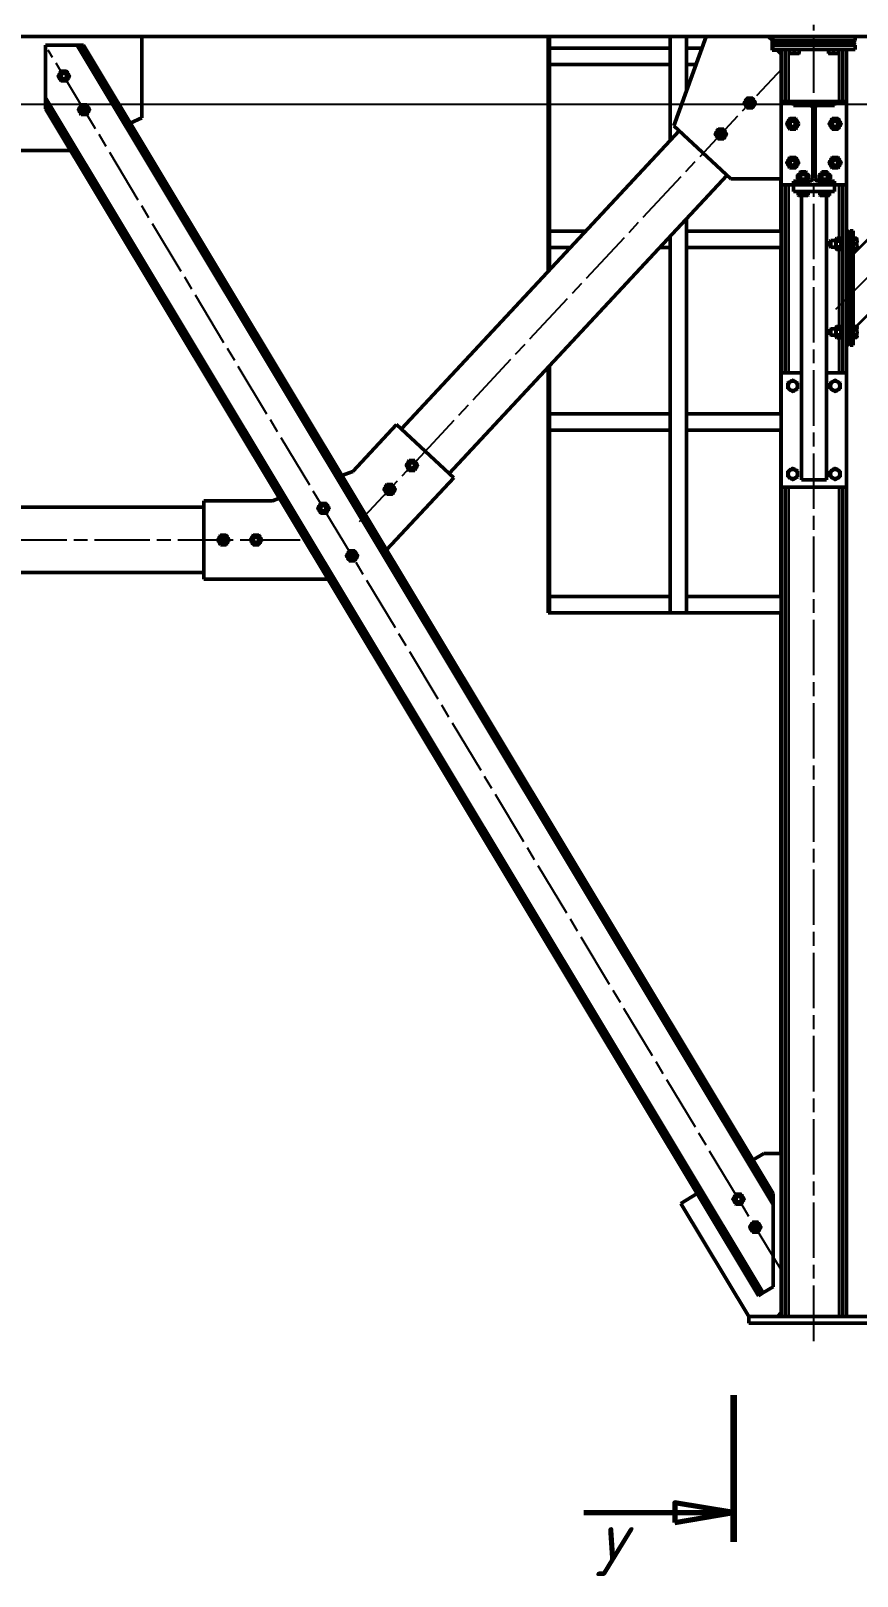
# Model space of a CAD drawing. Header units: millimetres. Extents: x 0 to 25230, y 0 to 17820.
# Drawn here: x 10401 to 12933, y 8760 to 13495 of the extents above; entities that cross this region are included whole.
import ezdxf

# ---------------------------------------------------------------- set-up
doc = ezdxf.new("R2010")
doc.units = ezdxf.units.MM
doc.header["$LTSCALE"] = 30
doc.linetypes.add('CHAIN', pattern=[0.7087, 0.4724, -0.0591, 0.1181, -0.0591])
for name, color, linetype, lineweight in [('Видимые тонкие (ГОСТ)', 7, 'Continuous', 35), ('Видимый контур (ГОСТ)', 7, 'Continuous', 50), ('Граница выносного элемента (ГОСТ)', 7, 'Continuous', 25), ('Линия  разреза (ГОСТ)', 7, 'CHAIN', 70), ('Линия резьбы (ГОСТ)', 7, 'Continuous', 25), ('Осевая линия (ГОСТ)', 7, 'Continuous', 25), ('Штриховка (ГОСТ)', 7, 'Continuous', 18)]:
    doc.layers.add(name, color=color, linetype=linetype, lineweight=lineweight)
doc.styles.add('Увеличенный текст (ГОСТ)', font='GOST Common Italic.ttf')

# ---------------------------------------------------------------- blocks, each defined once
blk = doc.blocks.new('2dTransSection10')
at = {"layer": 'Линия  разреза (ГОСТ)', "linetype": 'Continuous', "lineweight": 140}
blk.add_line((418.46, 310.48), (418.46, 295.48), dxfattribs=at)
at = {"layer": 'Линия  разреза (ГОСТ)', "linetype": 'Continuous'}
for p, q in [((403.16, 298.48), (412.46, 298.48)), ((418.46, 298.48), (412.46, 299.48)), ((412.46, 299.48), (412.46, 297.48)), ((412.46, 298.48), (418.46, 298.48)), ((412.46, 297.48), (418.46, 298.48))]:
    blk.add_line(p, q, dxfattribs=at)
at = {"layer": 'Линия  разреза (ГОСТ)', "linetype": 'Continuous', "flags": 128}
blk.add_lwpolyline([(412.46, 297.48), (418.46, 298.48), (412.46, 299.48), (412.46, 297.48)], dxfattribs=at)
at = {"layer": 'Линия  разреза (ГОСТ)'}
blk.add_solid([(412.46, 297.48), (418.46, 298.48), (412.46, 299.48), (412.46, 297.48)], dxfattribs=at)
at = {"layer": 'Линия  разреза (ГОСТ)', "insert": (404.23, 291.98), "char_height": 5, "attachment_point": 7, "style": 'Увеличенный текст (ГОСТ)'}
blk.add_mtext('У', dxfattribs=at)
blk = doc.blocks.new('2dDetail7')
at = {"layer": 'Граница выносного элемента (ГОСТ)', "flags": 128}
blk.add_lwpolyline([(318.84, 442.35), (540.33, 442.35), (540.33, 462.83), (318.84, 462.83), (318.84, 442.35)], dxfattribs=at)

msp = doc.modelspace()

# ---------------------------------------------------------------- hatches: boundary and pattern name
at = {"layer": 'Штриховка (ГОСТ)'}
h = msp.add_hatch(dxfattribs=at)
h.set_pattern_fill('ANSI31', color=256, scale=762, angle=90.0002105, style=0)
h.set_pattern_definition([(135.0002, (0, 0), (-67.35167, -67.35217), [])])
edge = h.paths.add_edge_path()
edge.add_line((12737.5679, 13277.9985), (12737.5679, 13266.4985))
edge.add_line((12737.5679, 13266.4985), (12788.8179, 13266.4985))
edge.add_ellipse((12788.8179, 13258.4985), major_axis=(8, 0), ratio=1, start_angle=0, end_angle=90, ccw=False)
edge.add_line((12796.8179, 13258.4985), (12796.8179, 13042.4985))
edge.add_ellipse((12788.8179, 13042.4985), major_axis=(0, -8), ratio=1, start_angle=0, end_angle=90, ccw=False)
edge.add_line((12788.8179, 13034.4985), (12737.5679, 13034.4985))
edge.add_line((12737.5679, 13034.4985), (12737.5679, 13022.9985))
edge.add_line((12737.5679, 13022.9985), (12863.5679, 13022.9985))
edge.add_line((12863.5679, 13022.9985), (12863.5679, 13034.4985))
edge.add_line((12863.5679, 13034.4985), (12812.3179, 13034.4985))
edge.add_ellipse((12812.3179, 13042.4985), major_axis=(-8, 0), ratio=1, start_angle=0, end_angle=90, ccw=False)
edge.add_line((12804.3179, 13042.4985), (12804.3179, 13258.4985))
edge.add_ellipse((12812.3179, 13258.4985), major_axis=(0, 8), ratio=1, start_angle=0, end_angle=90, ccw=False)
edge.add_line((12812.3179, 13266.4985), (12863.5679, 13266.4985))
edge.add_line((12863.5679, 13266.4985), (12863.5679, 13277.9985))
edge.add_line((12863.5679, 13277.9985), (12737.5679, 13277.9985))

# ---------------------------------------------------------------- linework, layer by layer
at = {"layer": 'Видимые тонкие (ГОСТ)'}
for p, q in [((12675.8793, 9895.7916), (10539.9289, 13450.6101)), ((12675.8793, 9924.9157), (10557.4284, 13450.6101)), ((12723.5679, 13277.9985), (12723.5679, 13437.9985)), ((12877.5679, 13277.9985), (12877.5679, 13437.9985)), ((12920.5679, 12810.7948), (13535.2716, 13425.4985)), ((12929.5368, 12589.2469), (13774.5679, 13434.278)), ((12646.3071, 9628.5267), (10444.8483, 13292.3694)), ((12633.4496, 9620.8011), (10444.8483, 13263.2453)), ((12723.5679, 12446.9985), (12723.5679, 13022.9985)), ((12877.5679, 12859.319), (12877.5679, 13022.9985)), ((12877.5679, 12589.319), (12877.5679, 12824.678)), ((12877.5679, 12446.9985), (12877.5679, 12554.678)), ((12723.5679, 9554.9985), (12723.5679, 12096.9985)), ((12877.5679, 9554.9985), (12877.5679, 12096.9985))]:
    msp.add_line(p, q, dxfattribs=at)
at = {"layer": 'Видимый контур (ГОСТ)'}
for p, q in [((9222.5679, 13477.9985), (17474.5679, 13477.9985)), ((10539.9289, 13450.6101), (10444.8483, 13450.6101)), ((10444.8483, 13450.6101), (10444.8483, 13292.3694)), ((10551.0119, 13450.6101), (10539.9289, 13450.6101)), ((10551.0119, 13450.6101), (10557.4284, 13450.6101)), ((12675.8793, 9914.2369), (10551.0119, 13450.6101)), ((10561.5116, 13450.6101), (10557.4284, 13450.6101)), ((12675.8793, 9931.7113), (10561.5116, 13450.6101)), ((10740.5679, 13227.9985), (10740.5679, 13477.9985)), ((11985.5679, 13477.9985), (11985.5679, 12757.2705)), ((11989.5679, 13477.9985), (11989.5679, 12761.5599)), ((12359.5679, 13158.3363), (12359.5679, 13477.9985)), ((12470.5679, 13477.9985), (12370.8227, 13203.951)), ((12409.5679, 13477.9985), (12409.5679, 13310.4024)), ((12660.5679, 13477.9985), (12672.5679, 13465.9985)), ((12672.5679, 13435.9985), (12672.5679, 13465.9985)), ((12674.5679, 13477.9985), (12674.5679, 13464.9985)), ((12674.5679, 13477.9985), (12926.5679, 13477.9985)), ((12681.5679, 13457.9985), (12674.5679, 13464.9985)), ((12926.5679, 13464.9985), (12674.5679, 13464.9985)), ((12681.5679, 13457.9985), (12674.5679, 13450.9985)), ((12674.5679, 13450.9985), (12926.5679, 13450.9985)), ((12674.5679, 13437.9985), (12674.5679, 13450.9985)), ((12681.5679, 13457.9985), (12919.5679, 13457.9985)), ((12919.5679, 13457.9985), (12681.5679, 13457.9985)), ((12919.5679, 13457.9985), (12926.5679, 13464.9985)), ((12919.5679, 13457.9985), (12926.5679, 13450.9985)), ((12926.5679, 13477.9985), (12926.5679, 13464.9985)), ((12926.5679, 13437.9985), (12926.5679, 13450.9985)), ((11989.5679, 13441.4985), (12359.5679, 13441.4985)), ((12457.283, 13441.4985), (12409.5679, 13441.4985)), ((12674.5679, 13441.4985), (12672.5679, 13441.4985)), ((12688.5679, 13435.9985), (12672.5679, 13435.9985)), ((12674.5679, 13437.9985), (12926.5679, 13437.9985)), ((12688.5679, 13435.9985), (12700.5679, 13423.9985)), ((12700.5679, 13277.9985), (12700.5679, 13437.9985)), ((12712.5679, 13277.9985), (12712.5679, 13437.9985)), ((12725.5679, 13427.2712), (12725.5679, 13437.9985)), ((12725.5679, 13427.2712), (12725.5679, 13425.9315)), ((12726.3179, 13425.4985), (12725.5679, 13425.9315)), ((12754.8179, 13425.4985), (12726.3179, 13425.4985)), ((12740.5679, 13427.2712), (12740.5679, 13437.9985)), ((12754.8179, 13425.4985), (12755.5679, 13425.9315)), ((12755.5679, 13427.2712), (12755.5679, 13437.9985)), ((12755.5679, 13425.9315), (12755.5679, 13427.2712)), ((12845.5679, 13427.2712), (12845.5679, 13437.9985)), ((12845.5679, 13427.2712), (12845.5679, 13425.9315)), ((12846.3179, 13425.4985), (12845.5679, 13425.9315)), ((12874.8179, 13425.4985), (12846.3179, 13425.4985)), ((12860.5679, 13427.2712), (12860.5679, 13437.9985)), ((12874.8179, 13425.4985), (12875.5679, 13425.9315)), ((12875.5679, 13427.2712), (12875.5679, 13437.9985)), ((12875.5679, 13425.9315), (12875.5679, 13427.2712)), ((12888.5679, 13277.9985), (12888.5679, 13437.9985)), ((12900.5679, 13277.9985), (12900.5679, 13437.9985)), ((11989.5679, 13391.4985), (12359.5679, 13391.4985)), ((12439.0845, 13391.4985), (12409.5679, 13391.4985)), ((10444.8483, 13292.3694), (10444.8483, 13273.9241)), ((10444.8483, 13263.2453), (10444.8483, 13273.9241)), ((12638.164, 9623.6338), (10444.8483, 13273.9241)), ((10444.8483, 13263.2453), (10444.8483, 13256.4497)), ((12737.5679, 13277.9985), (12700.5679, 13277.9985)), ((12700.5679, 13277.9985), (12700.5679, 13022.9985)), ((12737.5679, 13277.9985), (12737.5679, 13266.4985)), ((12863.5679, 13277.9985), (12737.5679, 13277.9985)), ((12737.5679, 13266.4985), (12788.8179, 13266.4985)), ((12796.8179, 13258.4985), (12796.8179, 13042.4985)), ((12804.3179, 13042.4985), (12804.3179, 13258.4985)), ((12812.3179, 13266.4985), (12863.5679, 13266.4985)), ((12863.5679, 13266.4985), (12863.5679, 13277.9985)), ((12900.5679, 13277.9985), (12863.5679, 13277.9985)), ((12900.5679, 13022.9985), (12900.5679, 13277.9985)), ((12630.4495, 9618.9985), (10444.8483, 13256.4497)), ((10704.9668, 13211.8605), (10740.5679, 13227.9985)), ((11536.0793, 12275.253), (12387.5545, 13188.3483)), ((12370.8227, 13203.951), (12545.5679, 13040.9985)), ((10281.1719, 13127.9985), (10519.9639, 13127.9985)), ((10519.9639, 13127.9985), (10521.5874, 13128.7344)), ((11682.35, 12138.8533), (12533.8253, 13051.9487)), ((12545.5679, 13040.9985), (12700.5679, 13040.9985)), ((12699.5679, 12881.4985), (12699.5679, 13040.9985)), ((12700.5679, 12446.9985), (12700.5679, 13022.9985)), ((12700.5679, 13022.9985), (12737.5679, 13022.9985)), ((12712.5679, 12446.9985), (12712.5679, 13022.9985)), ((12788.8179, 13034.4985), (12737.5679, 13034.4985)), ((12737.5679, 13034.4985), (12737.5679, 13022.9985)), ((12737.5679, 13022.9985), (12863.5679, 13022.9985)), ((12737.5679, 13022.9985), (12737.5679, 13002.9985)), ((12754.0679, 13055.4985), (12750.2474, 13053.2927)), ((12750.2474, 13053.2927), (12750.2474, 13041.7043)), ((12754.0679, 13039.4985), (12750.2474, 13041.7043)), ((12752.3179, 13039.4985), (12764.748, 13039.4985)), ((12752.3179, 13034.4985), (12752.3179, 13039.4985)), ((12781.0679, 13055.4985), (12754.0679, 13055.4985)), ((12759.2346, 13062.9985), (12757.5679, 13061.3318)), ((12777.5679, 13061.3318), (12757.5679, 13061.3318)), ((12757.5679, 13055.4985), (12757.5679, 13061.3318)), ((12758.9076, 13053.2927), (12758.9076, 13041.7043)), ((12759.2346, 13062.9985), (12775.9012, 13062.9985)), ((12764.748, 13039.4985), (12766.748, 13039.4985)), ((12764.748, 13039.4985), (12766.5679, 13034.4985)), ((12768.5679, 13034.4985), (12766.748, 13039.4985)), ((12766.748, 13039.4985), (12782.8179, 13039.4985)), ((12775.9012, 13062.9985), (12777.5679, 13061.3318)), ((12776.2281, 13053.2927), (12776.2281, 13041.7043)), ((12777.5679, 13055.4985), (12777.5679, 13061.3318)), ((12781.0679, 13055.4985), (12784.8884, 13053.2927)), ((12781.0679, 13039.4985), (12784.8884, 13041.7043)), ((12782.8179, 13034.4985), (12782.8179, 13039.4985)), ((12784.8884, 13053.2927), (12784.8884, 13041.7043)), ((12863.5679, 13034.4985), (12812.3179, 13034.4985)), ((12820.0679, 13055.4985), (12816.2474, 13053.2927)), ((12816.2474, 13053.2927), (12816.2474, 13041.7043)), ((12820.0679, 13039.4985), (12816.2474, 13041.7043)), ((12818.3179, 13039.4985), (12830.748, 13039.4985)), ((12818.3179, 13034.4985), (12818.3179, 13039.4985)), ((12847.0679, 13055.4985), (12820.0679, 13055.4985)), ((12825.2346, 13062.9985), (12823.5679, 13061.3318)), ((12843.5679, 13061.3318), (12823.5679, 13061.3318)), ((12823.5679, 13055.4985), (12823.5679, 13061.3318)), ((12824.9076, 13053.2927), (12824.9076, 13041.7043)), ((12825.2346, 13062.9985), (12841.9012, 13062.9985)), ((12830.748, 13039.4985), (12832.748, 13039.4985)), ((12830.748, 13039.4985), (12832.5679, 13034.4985)), ((12834.5679, 13034.4985), (12832.748, 13039.4985)), ((12832.748, 13039.4985), (12848.8179, 13039.4985)), ((12841.9012, 13062.9985), (12843.5679, 13061.3318)), ((12842.2281, 13053.2927), (12842.2281, 13041.7043)), ((12843.5679, 13055.4985), (12843.5679, 13061.3318)), ((12847.0679, 13055.4985), (12850.8884, 13053.2927)), ((12847.0679, 13039.4985), (12850.8884, 13041.7043)), ((12848.8179, 13034.4985), (12848.8179, 13039.4985)), ((12850.8884, 13053.2927), (12850.8884, 13041.7043)), ((12863.5679, 13022.9985), (12863.5679, 13034.4985)), ((12863.5679, 13022.9985), (12900.5679, 13022.9985)), ((12863.5679, 13022.9985), (12863.5679, 13002.9985)), ((12888.5679, 12446.9985), (12888.5679, 13022.9985)), ((12900.5679, 12446.9985), (12900.5679, 13022.9985)), ((12863.5679, 13002.9985), (12737.5679, 13002.9985)), ((12752.5679, 12992.2712), (12752.5679, 13002.9985)), ((12752.5679, 12992.2712), (12752.5679, 12990.9315)), ((12753.3179, 12990.4985), (12752.5679, 12990.9315)), ((12781.8179, 12990.4985), (12753.3179, 12990.4985)), ((12762.5679, 12119.115), (12762.5679, 12990.4985)), ((12767.5679, 12992.2712), (12767.5679, 13002.9985)), ((12781.8179, 12990.4985), (12782.5679, 12990.9315)), ((12782.5679, 12992.2712), (12782.5679, 13002.9985)), ((12782.5679, 12990.9315), (12782.5679, 12992.2712)), ((12818.5679, 12992.2712), (12818.5679, 13002.9985)), ((12818.5679, 12992.2712), (12818.5679, 12990.9315)), ((12819.3179, 12990.4985), (12818.5679, 12990.9315)), ((12847.8179, 12990.4985), (12819.3179, 12990.4985)), ((12833.5679, 12992.2712), (12833.5679, 13002.9985)), ((12838.5679, 12119.115), (12838.5679, 12990.4985)), ((12847.8179, 12990.4985), (12848.5679, 12990.9315)), ((12848.5679, 12992.2712), (12848.5679, 13002.9985)), ((12848.5679, 12990.9315), (12848.5679, 12992.2712)), ((11989.5679, 12881.4985), (12101.4124, 12881.4985)), ((12409.5679, 12918.6989), (12409.5679, 11711.4985)), ((12700.5679, 12881.4985), (12409.5679, 12881.4985)), ((12900.5679, 12870.9985), (12911.5679, 12881.9985)), ((12911.5679, 12531.9985), (12911.5679, 12881.9985)), ((12920.5679, 12881.9985), (12911.5679, 12881.9985)), ((12920.5679, 12881.9985), (12920.5679, 12531.9985)), ((12359.5679, 11711.4985), (12359.5679, 12865.0805)), ((12850.5679, 12850.3318), (12852.2346, 12851.9985)), ((12850.5679, 12833.6651), (12850.5679, 12850.3318)), ((12850.5679, 12833.6651), (12852.2346, 12831.9985)), ((12852.2346, 12851.9985), (12852.2346, 12831.9985)), ((12868.0679, 12851.9985), (12852.2346, 12851.9985)), ((12868.0679, 12831.9985), (12852.2346, 12831.9985)), ((12868.0679, 12855.4985), (12870.2736, 12859.319)), ((12868.0679, 12855.4985), (12868.0679, 12828.4985)), ((12870.2737, 12859.319), (12881.8621, 12859.319)), ((12870.2737, 12850.6587), (12881.8621, 12850.6587)), ((12870.2737, 12833.3382), (12881.8621, 12833.3382)), ((12884.0679, 12855.4985), (12881.8621, 12859.319)), ((12884.0679, 12856.7485), (12884.0679, 12827.2485)), ((12884.0679, 12856.7485), (12888.5679, 12856.7485)), ((12931.2951, 12859.2469), (12920.5679, 12859.2469)), ((12931.2951, 12856.9985), (12920.5679, 12856.9985)), ((12931.2951, 12841.9985), (12920.5679, 12841.9985)), ((12932.6349, 12856.9985), (12931.7573, 12858.5185)), ((12933.0679, 12856.2485), (12932.6349, 12856.9985)), ((11989.5679, 12831.4985), (12054.7866, 12831.4985)), ((12328.2521, 12831.4985), (12359.5679, 12831.4985)), ((12700.5679, 12831.4985), (12409.5679, 12831.4985)), ((12699.5679, 12321.4985), (12699.5679, 12831.4985)), ((12868.0679, 12828.4985), (12870.2736, 12824.678)), ((12870.2737, 12824.678), (12881.8621, 12824.678)), ((12884.0679, 12828.4985), (12881.8621, 12824.678)), ((12884.0679, 12827.2485), (12888.5679, 12827.2485)), ((12931.2951, 12826.9985), (12920.5679, 12826.9985)), ((12920.5679, 12824.2298), (12923.3366, 12826.9985)), ((12933.0679, 12827.7485), (12932.6349, 12826.9985)), ((12850.5679, 12580.3318), (12852.2346, 12581.9985)), ((12850.5679, 12563.6651), (12850.5679, 12580.3318)), ((12850.5679, 12563.6651), (12852.2346, 12561.9985)), ((12852.2346, 12581.9985), (12852.2346, 12561.9985)), ((12868.0679, 12581.9985), (12852.2346, 12581.9985)), ((12868.0679, 12561.9985), (12852.2346, 12561.9985)), ((12868.0679, 12585.4985), (12870.2737, 12589.319)), ((12868.0679, 12585.4985), (12868.0679, 12558.4985)), ((12868.0679, 12558.4985), (12870.2737, 12554.678)), ((12870.2737, 12589.319), (12881.8621, 12589.319)), ((12870.2737, 12580.6587), (12881.8621, 12580.6587)), ((12870.2737, 12563.3382), (12881.8621, 12563.3382)), ((12870.2737, 12554.678), (12881.8621, 12554.678)), ((12884.0679, 12585.4985), (12881.8621, 12589.319)), ((12884.0679, 12558.4985), (12881.8621, 12554.678)), ((12884.0679, 12586.7485), (12884.0679, 12557.2485)), ((12884.0679, 12586.7485), (12888.5679, 12586.7485)), ((12884.0679, 12557.2485), (12888.5679, 12557.2485)), ((12931.2951, 12589.2469), (12920.5679, 12589.2469)), ((12931.2951, 12579.2556), (12920.5679, 12579.2556)), ((12931.2951, 12562.0072), (12920.5679, 12562.0072)), ((12931.2951, 12554.7501), (12920.5679, 12554.7501)), ((12920.5679, 12554.115), (12921.2029, 12554.7501)), ((12933.0679, 12586.2485), (12931.7573, 12588.5185)), ((12933.0679, 12557.7485), (12931.7573, 12555.4785)), ((12900.5679, 12542.9985), (12911.5679, 12531.9985)), ((12920.5679, 12531.9985), (12911.5679, 12531.9985)), ((11985.5679, 12464.0146), (11985.5679, 11711.4985)), ((11989.5679, 12468.3041), (11989.5679, 11711.4985)), ((12762.5679, 12446.9985), (12700.5679, 12446.9985)), ((12700.5679, 12446.9985), (12700.5679, 12096.9985)), ((12900.5679, 12446.9985), (12838.5679, 12446.9985)), ((12900.5679, 12096.9985), (12900.5679, 12446.9985)), ((11989.5679, 12321.4985), (12359.5679, 12321.4985)), ((12700.5679, 12321.4985), (12409.5679, 12321.4985)), ((11521.4522, 12288.8929), (11386.9744, 12144.6831)), ((11696.9771, 12125.2133), (11521.4522, 12288.8929)), ((11989.5679, 12271.4985), (12359.5679, 12271.4985)), ((12700.5679, 12271.4985), (12409.5679, 12271.4985)), ((12699.5679, 11761.4985), (12699.5679, 12271.4985)), ((11386.9744, 12144.6831), (11353.5102, 12132.5031)), ((11490.7631, 11904.0759), (11696.9771, 12125.2133)), ((12700.5679, 9554.9985), (12700.5679, 12096.9985)), ((12700.5679, 12096.9985), (12900.5679, 12096.9985)), ((12712.5679, 9554.9985), (12712.5679, 12096.9985)), ((12838.5679, 12119.115), (12762.5679, 12119.115)), ((12888.5679, 9554.9985), (12888.5679, 12096.9985)), ((12900.5679, 9554.9985), (12900.5679, 12096.9985)), ((9870.5679, 12034.9985), (10930.5679, 12034.9985)), ((11140.5679, 12054.9985), (10930.5679, 12054.9985)), ((10930.5679, 12054.9985), (10930.5679, 11814.9985)), ((11162.0541, 12062.8188), (11140.5679, 12054.9985)), ((9870.5679, 11834.9985), (10930.5679, 11834.9985)), ((10930.5679, 11814.9985), (11310.9595, 11814.9985)), ((11989.5679, 11761.4985), (12359.5679, 11761.4985)), ((12700.5679, 11761.4985), (12409.5679, 11761.4985)), ((11985.5679, 11711.4985), (11989.5679, 11711.4985)), ((11989.5679, 11711.4985), (12359.5679, 11711.4985)), ((12409.5679, 11711.4985), (12359.5679, 11711.4985)), ((12700.5679, 11711.4985), (12409.5679, 11711.4985)), ((12699.5679, 10054.9985), (12699.5679, 11711.4985)), ((12647.3898, 10054.9985), (12613.894, 10034.8722)), ((12700.5679, 10054.9985), (12647.3898, 10054.9985)), ((12442.4606, 9931.8645), (12392.2512, 9901.6957)), ((12392.2512, 9901.6957), (12600.5679, 9554.9985)), ((12675.8793, 9924.9157), (12675.8793, 9931.7113)), ((12675.8793, 9924.9157), (12675.8793, 9914.2369)), ((12675.8793, 9895.7916), (12675.8793, 9914.2369)), ((12675.8793, 9646.2955), (12675.8793, 9895.7916)), ((12633.4496, 9620.8011), (12630.4495, 9618.9985)), ((12633.4496, 9620.8011), (12638.164, 9623.6338)), ((12646.3071, 9628.5267), (12638.164, 9623.6338)), ((12675.8793, 9646.2955), (12646.3071, 9628.5267)), ((12700.5679, 9566.9985), (12688.5679, 9554.9985)), ((12699.5679, 9554.9985), (12699.5679, 9565.9985)), ((12600.5679, 9534.9985), (12600.5679, 9554.9985)), ((12600.5679, 9554.9985), (13000.5679, 9554.9985)), ((12600.5679, 9534.9985), (13000.5679, 9534.9985))]:
    msp.add_line(p, q, dxfattribs=at)
for centre, radius in [((10501.5025, 13356.3217), 13.5), ((10501.5025, 13356.3217), 10.0002), ((10501.5025, 13356.3217), 10), ((10501.5025, 13356.3217), 8.3333), ((10563.307, 13253.4616), 13.5), ((10563.307, 13253.4616), 10.0002), ((10563.307, 13253.4616), 10), ((10563.307, 13253.4616), 8.3333), ((12603.9093, 13273.7325), 13.5), ((12603.9093, 13273.7325), 10.0002), ((12603.9093, 13273.7325), 10), ((12603.9093, 13273.7325), 8.3333), ((12735.5679, 13209.9985), 14.4), ((12735.5679, 13209.9985), 11.0002), ((12735.5679, 13209.9985), 10), ((12735.5679, 13209.9985), 8.3333), ((12865.5679, 13209.9985), 14.4), ((12865.5679, 13209.9985), 11.0002), ((12865.5679, 13209.9985), 10), ((12865.5679, 13209.9985), 8.3333), ((12515.2495, 13178.6565), 13.5), ((12515.2495, 13178.6565), 10.0002), ((12515.2495, 13178.6565), 10), ((12515.2495, 13178.6565), 8.3333), ((12735.5679, 13090.9985), 14.4), ((12735.5679, 13090.9985), 11.0002), ((12735.5679, 13090.9985), 10), ((12735.5679, 13090.9985), 8.3333), ((12865.5679, 13090.9985), 14.4), ((12865.5679, 13090.9985), 11.0002), ((12865.5679, 13090.9985), 10), ((12865.5679, 13090.9985), 8.3333), ((12735.5679, 12406.9985), 14.25), ((12865.5679, 12406.9985), 14.25), ((11568.2948, 12163.1719), 13.5), ((11568.2948, 12163.1719), 10.0002), ((11568.2948, 12163.1719), 10), ((11568.2948, 12163.1719), 8.3333), ((12735.5679, 12136.9985), 14.25), ((12865.5679, 12136.9985), 14.25), ((11500.0949, 12090.0365), 13.5), ((11500.0949, 12090.0365), 10.0002), ((11500.0949, 12090.0365), 10), ((11500.0949, 12090.0365), 8.3333), ((11297.2363, 12031.9982), 13.5), ((11297.2363, 12031.9982), 10.0002), ((11297.2363, 12031.9982), 10), ((11297.2363, 12031.9982), 8.3333), ((10990.5679, 11934.9985), 13.5), ((10990.5679, 11934.9985), 10.0002), ((10990.5679, 11934.9985), 10), ((10990.5679, 11934.9985), 8.3333), ((11090.5679, 11934.9985), 13.5), ((11090.5679, 11934.9985), 10.0002), ((11090.5679, 11934.9985), 10), ((11090.5679, 11934.9985), 8.3333), ((11384.7928, 11886.2798), 13.5), ((11384.7928, 11886.2798), 10.0002), ((11384.7928, 11886.2798), 10), ((11384.7928, 11886.2798), 8.3333), ((12569.3803, 9914.795), 13.5), ((12569.3803, 9914.795), 10.0002), ((12569.3803, 9914.795), 10), ((12569.3803, 9914.795), 8.3333), ((12620.8842, 9829.0782), 13.5), ((12620.8842, 9829.0782), 10.0002), ((12620.8842, 9829.0782), 10), ((12620.8842, 9829.0782), 8.3333)]:
    msp.add_circle(centre, radius, dxfattribs=at)
for centre, start, end in [((12788.8179, 13258.4985), 0, 90), ((12812.3179, 13258.4985), 90, 180), ((12788.8179, 13042.4985), 270, 0), ((12812.3179, 13042.4985), 180, 270)]:
    msp.add_arc(centre, 8, start, end, dxfattribs=at)
for points, weights in [([(12740.5679, 13427.2712), (12733.0679, 13424.7712), (12725.5679, 13427.2712)], [1.16025403784, 1.33974596216, 1.16025403784]), ([(12755.5679, 13427.2712), (12748.0679, 13424.7712), (12740.5679, 13427.2712)], [1.16025403784, 1.33974596216, 1.16025403784]), ([(12860.5679, 13427.2712), (12853.0679, 13424.7712), (12845.5679, 13427.2712)], [1.16025403784, 1.33974596216, 1.16025403784]), ([(12875.5679, 13427.2712), (12868.0679, 13424.7712), (12860.5679, 13427.2712)], [1.16025403784, 1.33974596216, 1.16025403784]), ([(10484.182, 13356.3217), (10488.5121, 13363.8217), (10492.8422, 13371.3217)], [1, 1.15470053838, 1]), ([(10492.8422, 13341.3217), (10488.5121, 13348.8217), (10484.182, 13356.3217)], [1, 1.15470053838, 1]), ([(10492.8422, 13371.3217), (10501.5025, 13371.3217), (10510.1627, 13371.3217)], [1, 1.15470053838, 1]), ([(10510.1627, 13371.3217), (10514.4929, 13363.8217), (10518.823, 13356.3217)], [1, 1.15470053838, 1]), ([(10518.823, 13356.3217), (10514.4929, 13348.8217), (10510.1627, 13341.3217)], [1, 1.15470053838, 1]), ([(10510.1627, 13341.3217), (10501.5025, 13341.3217), (10492.8422, 13341.3217)], [1, 1.15470053838, 1]), ([(10545.9865, 13253.4616), (10550.3167, 13260.9616), (10554.6468, 13268.4616)], [1, 1.15470053838, 1]), ([(10554.6468, 13268.4616), (10563.307, 13268.4616), (10571.9673, 13268.4616)], [1, 1.15470053838, 1]), ([(10571.9673, 13268.4616), (10576.2974, 13260.9616), (10580.6275, 13253.4616)], [1, 1.15470053838, 1]), ([(12586.5888, 13273.7325), (12590.9189, 13281.2325), (12595.249, 13288.7325)], [1, 1.15470053838, 1]), ([(12595.249, 13258.7325), (12590.9189, 13266.2325), (12586.5888, 13273.7325)], [1, 1.15470053838, 1]), ([(12595.249, 13288.7325), (12603.9093, 13288.7325), (12612.5695, 13288.7325)], [1, 1.15470053838, 1]), ([(12612.5695, 13258.7325), (12603.9093, 13258.7325), (12595.249, 13258.7325)], [1, 1.15470053838, 1]), ([(12612.5695, 13288.7325), (12616.8997, 13281.2325), (12621.2298, 13273.7325)], [1, 1.15470053838, 1]), ([(12621.2298, 13273.7325), (12616.8997, 13266.2325), (12612.5695, 13258.7325)], [1, 1.15470053838, 1]), ([(10554.6468, 13238.4616), (10550.3167, 13245.9616), (10545.9865, 13253.4616)], [1, 1.15470053838, 1]), ([(10571.9673, 13238.4616), (10563.307, 13238.4616), (10554.6468, 13238.4616)], [1, 1.15470053838, 1]), ([(10580.6275, 13253.4616), (10576.2974, 13245.9616), (10571.9673, 13238.4616)], [1, 1.15470053838, 1]), ([(12717.0927, 13209.9985), (12721.7115, 13217.9985), (12726.3303, 13225.9985)], [1, 1.15470053838, 1]), ([(12726.3303, 13225.9985), (12735.5679, 13225.9985), (12744.8055, 13225.9985)], [1, 1.15470053838, 1]), ([(12744.8055, 13225.9985), (12749.4243, 13217.9985), (12754.0431, 13209.9985)], [1, 1.15470053838, 1]), ([(12847.0927, 13209.9985), (12851.7115, 13217.9985), (12856.3303, 13225.9985)], [1, 1.15470053838, 1]), ([(12856.3303, 13225.9985), (12865.5679, 13225.9985), (12874.8055, 13225.9985)], [1, 1.15470053838, 1]), ([(12874.8055, 13225.9985), (12879.4243, 13217.9985), (12884.0431, 13209.9985)], [1, 1.15470053838, 1]), ([(12497.929, 13178.6565), (12502.2591, 13186.1565), (12506.5892, 13193.6565)], [1, 1.15470053838, 1]), ([(12506.5892, 13163.6565), (12502.2591, 13171.1565), (12497.929, 13178.6565)], [1, 1.15470053838, 1]), ([(12506.5892, 13193.6565), (12515.2495, 13193.6565), (12523.9097, 13193.6565)], [1, 1.15470053838, 1]), ([(12523.9097, 13163.6565), (12515.2495, 13163.6565), (12506.5892, 13163.6565)], [1, 1.15470053838, 1]), ([(12523.9097, 13193.6565), (12528.2399, 13186.1565), (12532.57, 13178.6565)], [1, 1.15470053838, 1]), ([(12532.57, 13178.6565), (12528.2399, 13171.1565), (12523.9097, 13163.6565)], [1, 1.15470053838, 1]), ([(12726.3303, 13193.9985), (12721.7115, 13201.9985), (12717.0927, 13209.9985)], [1, 1.15470053838, 1]), ([(12744.8055, 13193.9985), (12735.5679, 13193.9985), (12726.3303, 13193.9985)], [1, 1.15470053838, 1]), ([(12754.0431, 13209.9985), (12749.4243, 13201.9985), (12744.8055, 13193.9985)], [1, 1.15470053838, 1]), ([(12856.3303, 13193.9985), (12851.7115, 13201.9985), (12847.0927, 13209.9985)], [1, 1.15470053838, 1]), ([(12874.8055, 13193.9985), (12865.5679, 13193.9985), (12856.3303, 13193.9985)], [1, 1.15470053838, 1]), ([(12884.0431, 13209.9985), (12879.4243, 13201.9985), (12874.8055, 13193.9985)], [1, 1.15470053838, 1]), ([(12717.0927, 13090.9985), (12721.7115, 13098.9985), (12726.3303, 13106.9985)], [1, 1.15470053838, 1]), ([(12726.3303, 13074.9985), (12721.7115, 13082.9985), (12717.0927, 13090.9985)], [1, 1.15470053838, 1]), ([(12726.3303, 13106.9985), (12735.5679, 13106.9985), (12744.8055, 13106.9985)], [1, 1.15470053838, 1]), ([(12744.8055, 13074.9985), (12735.5679, 13074.9985), (12726.3303, 13074.9985)], [1, 1.15470053838, 1]), ([(12744.8055, 13106.9985), (12749.4243, 13098.9985), (12754.0431, 13090.9985)], [1, 1.15470053838, 1]), ([(12754.0431, 13090.9985), (12749.4243, 13082.9985), (12744.8055, 13074.9985)], [1, 1.15470053838, 1]), ([(12847.0927, 13090.9985), (12851.7115, 13098.9985), (12856.3303, 13106.9985)], [1, 1.15470053838, 1]), ([(12856.3303, 13074.9985), (12851.7115, 13082.9985), (12847.0927, 13090.9985)], [1, 1.15470053838, 1]), ([(12856.3303, 13106.9985), (12865.5679, 13106.9985), (12874.8055, 13106.9985)], [1, 1.15470053838, 1]), ([(12874.8055, 13074.9985), (12865.5679, 13074.9985), (12856.3303, 13074.9985)], [1, 1.15470053838, 1]), ([(12874.8055, 13106.9985), (12879.4243, 13098.9985), (12884.0431, 13090.9985)], [1, 1.15470053838, 1]), ([(12884.0431, 13090.9985), (12879.4243, 13082.9985), (12874.8055, 13074.9985)], [1, 1.15470053838, 1]), ([(12758.9076, 13053.2927), (12754.5775, 13055.7927), (12750.2474, 13053.2927)], [1, 1.15470053838, 1]), ([(12750.2474, 13041.7043), (12754.5775, 13039.2043), (12758.9076, 13041.7043)], [1, 1.15470053838, 1]), ([(12776.2281, 13053.2927), (12767.5679, 13055.7927), (12758.9076, 13053.2927)], [1, 1.15470053838, 1]), ([(12758.9076, 13041.7043), (12767.5679, 13039.2043), (12776.2281, 13041.7043)], [1, 1.15470053838, 1]), ([(12784.8884, 13053.2927), (12780.5583, 13055.7927), (12776.2281, 13053.2927)], [1, 1.15470053838, 1]), ([(12776.2281, 13041.7043), (12780.5583, 13039.2043), (12784.8884, 13041.7043)], [1, 1.15470053838, 1]), ([(12824.9076, 13053.2927), (12820.5775, 13055.7927), (12816.2474, 13053.2927)], [1, 1.15470053838, 1]), ([(12816.2474, 13041.7043), (12820.5775, 13039.2043), (12824.9076, 13041.7043)], [1, 1.15470053838, 1]), ([(12842.2281, 13053.2927), (12833.5679, 13055.7927), (12824.9076, 13053.2927)], [1, 1.15470053838, 1]), ([(12824.9076, 13041.7043), (12833.5679, 13039.2043), (12842.2281, 13041.7043)], [1, 1.15470053838, 1]), ([(12850.8884, 13053.2927), (12846.5583, 13055.7927), (12842.2281, 13053.2927)], [1, 1.15470053838, 1]), ([(12842.2281, 13041.7043), (12846.5583, 13039.2043), (12850.8884, 13041.7043)], [1, 1.15470053838, 1]), ([(12767.5679, 12992.2712), (12760.0679, 12989.7712), (12752.5679, 12992.2712)], [1.16025403784, 1.33974596216, 1.16025403784]), ([(12782.5679, 12992.2712), (12775.0679, 12989.7712), (12767.5679, 12992.2712)], [1.16025403784, 1.33974596216, 1.16025403784]), ([(12833.5679, 12992.2712), (12826.0679, 12989.7712), (12818.5679, 12992.2712)], [1.16025403784, 1.33974596216, 1.16025403784]), ([(12848.5679, 12992.2712), (12841.0679, 12989.7712), (12833.5679, 12992.2712)], [1.16025403784, 1.33974596216, 1.16025403784]), ([(12870.2737, 12859.319), (12867.7737, 12854.9888), (12870.2737, 12850.6587)], [1, 1.15470053838, 1]), ([(12870.2737, 12850.6587), (12867.7737, 12841.9984), (12870.2737, 12833.3382)], [1, 1.15470053838, 1]), ([(12870.2737, 12833.3382), (12867.7737, 12829.0081), (12870.2737, 12824.678)], [1, 1.15470053838, 1]), ([(12881.8621, 12850.6587), (12884.3621, 12854.9888), (12881.8621, 12859.319)], [1, 1.15470053838, 1]), ([(12881.8621, 12833.3382), (12884.3621, 12841.9984), (12881.8621, 12850.6587)], [1, 1.15470053838, 1]), ([(12881.8621, 12824.678), (12884.3621, 12829.0081), (12881.8621, 12833.3382)], [1, 1.15470053838, 1]), ([(12931.2951, 12859.2469), (12932.1162, 12858.0552), (12932.4285, 12856.9985)], [1.16025403784, 1.21365748638, 1.23528314517]), ([(12932.6349, 12856.9985), (12932.6349, 12856.9985), (12931.2951, 12856.9985)], [1.25, 1.25000006932, 1.16025403784]), ([(12931.2951, 12856.9985), (12933.7951, 12849.4985), (12931.2951, 12841.9985)], [1.16025403784, 1.33974596216, 1.16025403784]), ([(12931.2951, 12841.9985), (12933.7951, 12834.4985), (12931.2951, 12826.9985)], [1.16025403784, 1.33974596216, 1.16025403784]), ([(12931.2951, 12826.9985), (12932.6349, 12826.9985), (12932.6349, 12826.9985)], [1.16025403784, 1.24999993068, 1.25]), ([(12870.2737, 12589.319), (12867.7737, 12584.9889), (12870.2737, 12580.6587)], [1, 1.15470053838, 1]), ([(12870.2737, 12580.6587), (12867.7737, 12571.9985), (12870.2737, 12563.3382)], [1, 1.15470053838, 1]), ([(12870.2737, 12563.3382), (12867.7737, 12559.0081), (12870.2737, 12554.678)], [1, 1.15470053838, 1]), ([(12881.8621, 12580.6587), (12884.3621, 12584.9889), (12881.8621, 12589.319)], [1, 1.15470053838, 1]), ([(12881.8621, 12563.3382), (12884.3621, 12571.9985), (12881.8621, 12580.6587)], [1, 1.15470053838, 1]), ([(12881.8621, 12554.678), (12884.3621, 12559.0081), (12881.8621, 12563.3382)], [1, 1.15470053838, 1]), ([(12931.2951, 12589.2469), (12933.7951, 12584.2512), (12931.2951, 12579.2556)], [1.16025403784, 1.33974596216, 1.16025403784]), ([(12931.7573, 12588.5185), (12931.552, 12588.8741), (12931.2951, 12589.2469)], [1.18972144264, 1.17644894884, 1.16025403784]), ([(12931.2951, 12579.2556), (12933.7951, 12570.6314), (12931.2951, 12562.0072)], [1.16025403784, 1.33974596216, 1.16025403784]), ([(12931.2951, 12562.0072), (12933.7951, 12558.3786), (12931.2951, 12554.7501)], [1.16025403784, 1.33974596216, 1.16025403784]), ([(12735.5679, 12424.319), (12728.0679, 12419.9889), (12720.5679, 12415.6587)], [1.16025403784, 1.33974596216, 1.16025403784]), ([(12720.5679, 12415.6587), (12720.5679, 12406.9985), (12720.5679, 12398.3382)], [1.16025403784, 1.33974596216, 1.16025403784]), ([(12750.5679, 12415.6587), (12743.0679, 12419.9889), (12735.5679, 12424.319)], [1.16025403784, 1.33974596216, 1.16025403784]), ([(12750.5679, 12398.3382), (12750.5679, 12406.9985), (12750.5679, 12415.6587)], [1.16025403784, 1.33974596216, 1.16025403784]), ([(12865.5679, 12424.319), (12858.0679, 12419.9889), (12850.5679, 12415.6587)], [1.16025403784, 1.33974596216, 1.16025403784]), ([(12850.5679, 12415.6587), (12850.5679, 12406.9985), (12850.5679, 12398.3382)], [1.16025403784, 1.33974596216, 1.16025403784]), ([(12880.5679, 12415.6587), (12873.0679, 12419.9889), (12865.5679, 12424.319)], [1.16025403784, 1.33974596216, 1.16025403784]), ([(12880.5679, 12398.3382), (12880.5679, 12406.9985), (12880.5679, 12415.6587)], [1.16025403784, 1.33974596216, 1.16025403784]), ([(12720.5679, 12398.3382), (12728.0679, 12394.0081), (12735.5679, 12389.678)], [1.16025403784, 1.33974596216, 1.16025403784]), ([(12735.5679, 12389.678), (12743.0679, 12394.0081), (12750.5679, 12398.3382)], [1.16025403784, 1.33974596216, 1.16025403784]), ([(12850.5679, 12398.3382), (12858.0679, 12394.0081), (12865.5679, 12389.678)], [1.16025403784, 1.33974596216, 1.16025403784]), ([(12865.5679, 12389.678), (12873.0679, 12394.0081), (12880.5679, 12398.3382)], [1.16025403784, 1.33974596216, 1.16025403784]), ([(11550.9743, 12163.1719), (11555.3044, 12170.6719), (11559.6345, 12178.1719)], [1, 1.15470053838, 1]), ([(11559.6345, 12178.1719), (11568.2948, 12178.1719), (11576.955, 12178.1719)], [1, 1.15470053838, 1]), ([(11576.955, 12178.1719), (11581.2851, 12170.6719), (11585.6153, 12163.1719)], [1, 1.15470053838, 1]), ([(11559.6345, 12148.1719), (11555.3044, 12155.6719), (11550.9743, 12163.1719)], [1, 1.15470053838, 1]), ([(11576.955, 12148.1719), (11568.2948, 12148.1719), (11559.6345, 12148.1719)], [1, 1.15470053838, 1]), ([(11585.6153, 12163.1719), (11581.2851, 12155.6719), (11576.955, 12148.1719)], [1, 1.15470053838, 1]), ([(12735.5679, 12154.319), (12728.0679, 12149.9889), (12720.5679, 12145.6587)], [1.16025403784, 1.33974596216, 1.16025403784]), ([(12720.5679, 12145.6587), (12720.5679, 12136.9985), (12720.5679, 12128.3382)], [1.16025403784, 1.33974596216, 1.16025403784]), ([(12720.5679, 12128.3382), (12728.0679, 12124.0081), (12735.5679, 12119.678)], [1.16025403784, 1.33974596216, 1.16025403784]), ([(12750.5679, 12145.6587), (12743.0679, 12149.9889), (12735.5679, 12154.319)], [1.16025403784, 1.33974596216, 1.16025403784]), ([(12735.5679, 12119.678), (12743.0679, 12124.0081), (12750.5679, 12128.3382)], [1.16025403784, 1.33974596216, 1.16025403784]), ([(12750.5679, 12128.3382), (12750.5679, 12136.9985), (12750.5679, 12145.6587)], [1.16025403784, 1.33974596216, 1.16025403784]), ([(12865.5679, 12154.319), (12858.0679, 12149.9889), (12850.5679, 12145.6587)], [1.16025403784, 1.33974596216, 1.16025403784]), ([(12850.5679, 12145.6587), (12850.5679, 12136.9985), (12850.5679, 12128.3382)], [1.16025403784, 1.33974596216, 1.16025403784]), ([(12850.5679, 12128.3382), (12858.0679, 12124.0081), (12865.5679, 12119.678)], [1.16025403784, 1.33974596216, 1.16025403784]), ([(12880.5679, 12145.6587), (12873.0679, 12149.9889), (12865.5679, 12154.319)], [1.16025403784, 1.33974596216, 1.16025403784]), ([(12865.5679, 12119.678), (12873.0679, 12124.0081), (12880.5679, 12128.3382)], [1.16025403784, 1.33974596216, 1.16025403784]), ([(12880.5679, 12128.3382), (12880.5679, 12136.9985), (12880.5679, 12145.6587)], [1.16025403784, 1.33974596216, 1.16025403784]), ([(11482.7744, 12090.0365), (11487.1045, 12097.5365), (11491.4347, 12105.0365)], [1, 1.15470053838, 1]), ([(11491.4347, 12075.0365), (11487.1045, 12082.5365), (11482.7744, 12090.0365)], [1, 1.15470053838, 1]), ([(11491.4347, 12105.0365), (11500.0949, 12105.0365), (11508.7552, 12105.0365)], [1, 1.15470053838, 1]), ([(11508.7552, 12075.0365), (11500.0949, 12075.0365), (11491.4347, 12075.0365)], [1, 1.15470053838, 1]), ([(11508.7552, 12105.0365), (11513.0853, 12097.5365), (11517.4154, 12090.0365)], [1, 1.15470053838, 1]), ([(11517.4154, 12090.0365), (11513.0853, 12082.5365), (11508.7552, 12075.0365)], [1, 1.15470053838, 1]), ([(11279.9158, 12031.9982), (11284.2459, 12039.4982), (11288.576, 12046.9982)], [1, 1.15470053838, 1]), ([(11288.576, 12016.9982), (11284.2459, 12024.4982), (11279.9158, 12031.9982)], [1, 1.15470053838, 1]), ([(11288.576, 12046.9982), (11297.2363, 12046.9982), (11305.8966, 12046.9982)], [1, 1.15470053838, 1]), ([(11305.8966, 12046.9982), (11310.2267, 12039.4982), (11314.5568, 12031.9982)], [1, 1.15470053838, 1]), ([(11314.5568, 12031.9982), (11310.2267, 12024.4982), (11305.8966, 12016.9982)], [1, 1.15470053838, 1]), ([(11305.8966, 12016.9982), (11297.2363, 12016.9982), (11288.576, 12016.9982)], [1, 1.15470053838, 1]), ([(10973.2474, 11934.9985), (10977.5775, 11942.4985), (10981.9076, 11949.9985)], [1, 1.15470053838, 1]), ([(10981.9076, 11919.9985), (10977.5775, 11927.4985), (10973.2474, 11934.9985)], [1, 1.15470053838, 1]), ([(10981.9076, 11949.9985), (10990.5679, 11949.9985), (10999.2281, 11949.9985)], [1, 1.15470053838, 1]), ([(10999.2281, 11949.9985), (11003.5583, 11942.4985), (11007.8884, 11934.9985)], [1, 1.15470053838, 1]), ([(11007.8884, 11934.9985), (11003.5583, 11927.4985), (10999.2281, 11919.9985)], [1, 1.15470053838, 1]), ([(11073.2474, 11934.9985), (11077.5775, 11942.4985), (11081.9076, 11949.9985)], [1, 1.15470053838, 1]), ([(11081.9076, 11919.9985), (11077.5775, 11927.4985), (11073.2474, 11934.9985)], [1, 1.15470053838, 1]), ([(11081.9076, 11949.9985), (11090.5679, 11949.9985), (11099.2281, 11949.9985)], [1, 1.15470053838, 1]), ([(11099.2281, 11949.9985), (11103.5583, 11942.4985), (11107.8884, 11934.9985)], [1, 1.15470053838, 1]), ([(11107.8884, 11934.9985), (11103.5583, 11927.4985), (11099.2281, 11919.9985)], [1, 1.15470053838, 1]), ([(10999.2281, 11919.9985), (10990.5679, 11919.9985), (10981.9076, 11919.9985)], [1, 1.15470053838, 1]), ([(11099.2281, 11919.9985), (11090.5679, 11919.9985), (11081.9076, 11919.9985)], [1, 1.15470053838, 1]), ([(11367.4723, 11886.2798), (11371.8024, 11893.7798), (11376.1325, 11901.2798)], [1, 1.15470053838, 1]), ([(11376.1325, 11871.2798), (11371.8024, 11878.7798), (11367.4723, 11886.2798)], [1, 1.15470053838, 1]), ([(11376.1325, 11901.2798), (11384.7928, 11901.2798), (11393.453, 11901.2798)], [1, 1.15470053838, 1]), ([(11393.453, 11901.2798), (11397.7832, 11893.7798), (11402.1133, 11886.2798)], [1, 1.15470053838, 1]), ([(11402.1133, 11886.2798), (11397.7832, 11878.7798), (11393.453, 11871.2798)], [1, 1.15470053838, 1]), ([(11393.453, 11871.2798), (11384.7928, 11871.2798), (11376.1325, 11871.2798)], [1, 1.15470053838, 1]), ([(12552.0598, 9914.795), (12556.39, 9922.295), (12560.7201, 9929.795)], [1, 1.15470053838, 1]), ([(12560.7201, 9899.795), (12556.39, 9907.295), (12552.0598, 9914.795)], [1, 1.15470053838, 1]), ([(12560.7201, 9929.795), (12569.3803, 9929.795), (12578.0406, 9929.795)], [1, 1.15470053838, 1]), ([(12578.0406, 9899.795), (12569.3803, 9899.795), (12560.7201, 9899.795)], [1, 1.15470053838, 1]), ([(12578.0406, 9929.795), (12582.3707, 9922.295), (12586.7009, 9914.795)], [1, 1.15470053838, 1]), ([(12586.7009, 9914.795), (12582.3707, 9907.295), (12578.0406, 9899.795)], [1, 1.15470053838, 1]), ([(12603.5636, 9829.0782), (12607.8938, 9836.5782), (12612.2239, 9844.0782)], [1, 1.15470053838, 1]), ([(12612.2239, 9814.0782), (12607.8938, 9821.5782), (12603.5636, 9829.0782)], [1, 1.15470053838, 1]), ([(12612.2239, 9844.0782), (12620.8842, 9844.0782), (12629.5444, 9844.0782)], [1, 1.15470053838, 1]), ([(12629.5444, 9814.0782), (12620.8842, 9814.0782), (12612.2239, 9814.0782)], [1, 1.15470053838, 1]), ([(12629.5444, 9844.0782), (12633.8745, 9836.5782), (12638.2047, 9829.0782)], [1, 1.15470053838, 1]), ([(12638.2047, 9829.0782), (12633.8745, 9821.5782), (12629.5444, 9814.0782)], [1, 1.15470053838, 1])]:
    msp.add_rational_spline(points, weights, degree=2, dxfattribs=at)
at = {"layer": 'Линия резьбы (ГОСТ)'}
for p, q in [((12759.0674, 13062.8313), (12759.0674, 13055.4985)), ((12776.0684, 13055.4985), (12776.0684, 13062.8313)), ((12825.0674, 13062.8313), (12825.0674, 13055.4985)), ((12842.0684, 13055.4985), (12842.0684, 13062.8313)), ((12868.0679, 12850.499), (12850.7351, 12850.499)), ((12850.7351, 12833.498), (12868.0679, 12833.498)), ((12868.0679, 12580.499), (12850.7351, 12580.499)), ((12850.7351, 12563.498), (12868.0679, 12563.498))]:
    msp.add_line(p, q, dxfattribs=at)
for centre, radius, start, end in [((10501.5025, 13356.3217), 8.5005, 170, 80), ((10563.307, 13253.4616), 8.5005, 170, 80), ((12603.9093, 13273.7325), 8.5005, 170, 80), ((12735.5679, 13209.9985), 11, 100, 10), ((12735.5679, 13209.9985), 8.5005, 170, 80), ((12865.5679, 13209.9985), 11, 100, 10), ((12865.5679, 13209.9985), 8.5005, 170, 80), ((12515.2495, 13178.6565), 8.5005, 170, 80), ((12735.5679, 13090.9985), 11, 100, 10), ((12735.5679, 13090.9985), 8.5005, 170, 80), ((12865.5679, 13090.9985), 11, 100, 10), ((12865.5679, 13090.9985), 8.5005, 170, 80), ((11568.2948, 12163.1719), 8.5005, 170, 80), ((11500.0949, 12090.0365), 8.5005, 170, 80), ((11297.2363, 12031.9982), 8.5005, 170, 80), ((10990.5679, 11934.9985), 8.5005, 170, 80), ((11090.5679, 11934.9985), 8.5005, 170, 80), ((11384.7928, 11886.2798), 8.5005, 170, 80), ((12569.3803, 9914.795), 8.5005, 170, 80), ((12620.8842, 9829.0782), 8.5005, 170, 80)]:
    msp.add_arc(centre, radius, start, end, dxfattribs=at)
at = {"layer": 'Осевая линия (ГОСТ)', "linetype": 'CHAIN', "ltscale": 11.993792}
for p, q in [((12800.5679, 9479.9985), (12800.5679, 13512.9985)), ((12867.5349, 12642.5034), (13716.063, 13491.0315)), ((12699.7211, 9697.8716), (10453.7607, 13435.7773)), ((11408.0251, 11991.3038), (12703.7771, 13380.8277)), ((9575.5679, 11934.9985), (11225.5679, 11934.9985))]:
    msp.add_line(p, q, dxfattribs=at)

# ---------------------------------------------------------------- block references
at = {"layer": 'Граница выносного элемента (ГОСТ)', "xscale": 30, "yscale": 30, "zscale": 30}
msp.add_blockref('2dDetail7', (0, 0), dxfattribs=at)
at = {"layer": 'Линия  разреза (ГОСТ)', "xscale": 30, "yscale": 30, "zscale": 30}
msp.add_blockref('2dTransSection10', (0, 0), dxfattribs=at)

doc.saveas('drawing.dxf')
